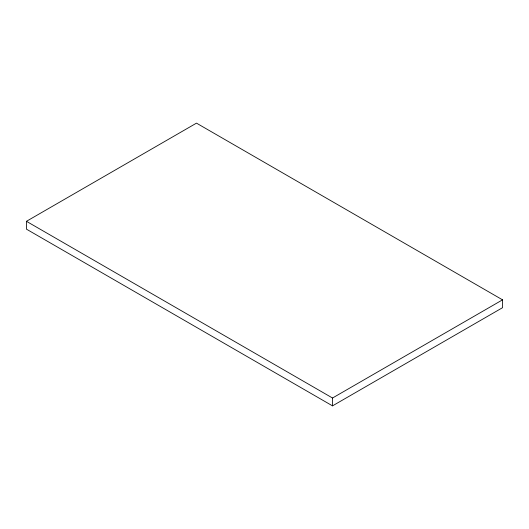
<?xml version="1.0" encoding="UTF-8"?>
<svg xmlns="http://www.w3.org/2000/svg" width="529" height="529" viewBox="0 0 529 529"><rect width="100%" height="100%" fill="white"/><g stroke="black" fill="none" stroke-linecap="round" stroke-linejoin="round"><path stroke-width="0.79" d="M26.45 221.307L196.484 123.138L502.55 299.844L502.55 307.693L332.516 405.862L26.45 229.156L26.45 221.307L332.516 398.013L502.55 299.844M332.516 398.013L332.516 405.862"/></g></svg>
